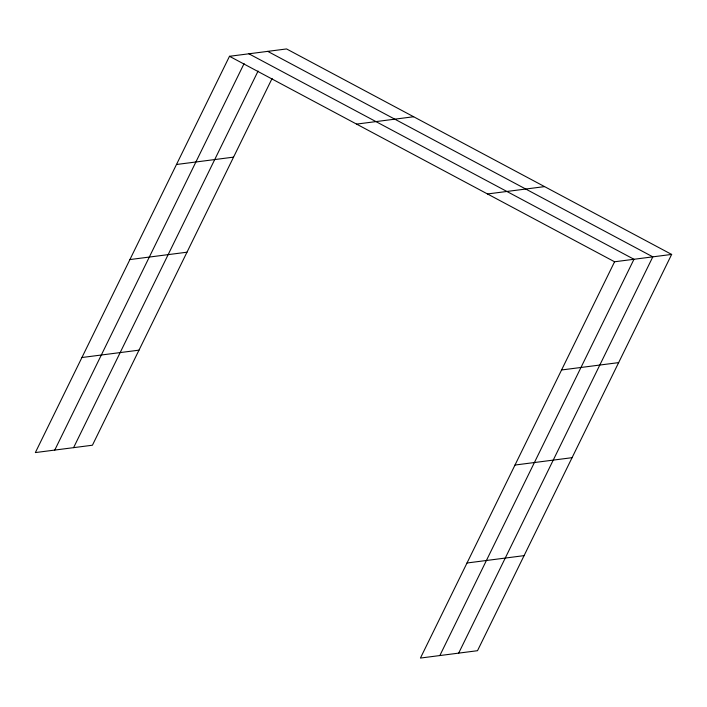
<?xml version="1.0" encoding="UTF-8"?>
<svg xmlns="http://www.w3.org/2000/svg" width="707" height="707" viewBox="0 0 707 707"><rect width="100%" height="100%" fill="white"/><g stroke="black" fill="none" stroke-linecap="round" stroke-linejoin="round"><path stroke-width="1.06" d="M671.65 254.423L614.577 261.776L420.435 658.058L477.508 650.705L671.65 254.423L286.565 48.942L229.492 56.295L35.35 452.577L92.423 445.224L272.107 78.45M54.757 450.085L244.074 63.63M73.59 447.655L258.09 71.036M439.842 655.557L633.976 259.275L248.891 53.794M458.675 653.135L652.817 256.844L267.732 51.364M356.567 124.105L413.639 116.743M176.485 164.492L233.557 157.14M487.494 193.965L544.576 186.613M129.911 259.566L186.984 252.205M81.924 357.512L138.996 350.159M561.57 369.973L618.643 362.62M514.996 465.038L572.069 457.685M467.009 562.993L524.081 555.64M229.492 56.295L614.577 261.776"/></g></svg>
